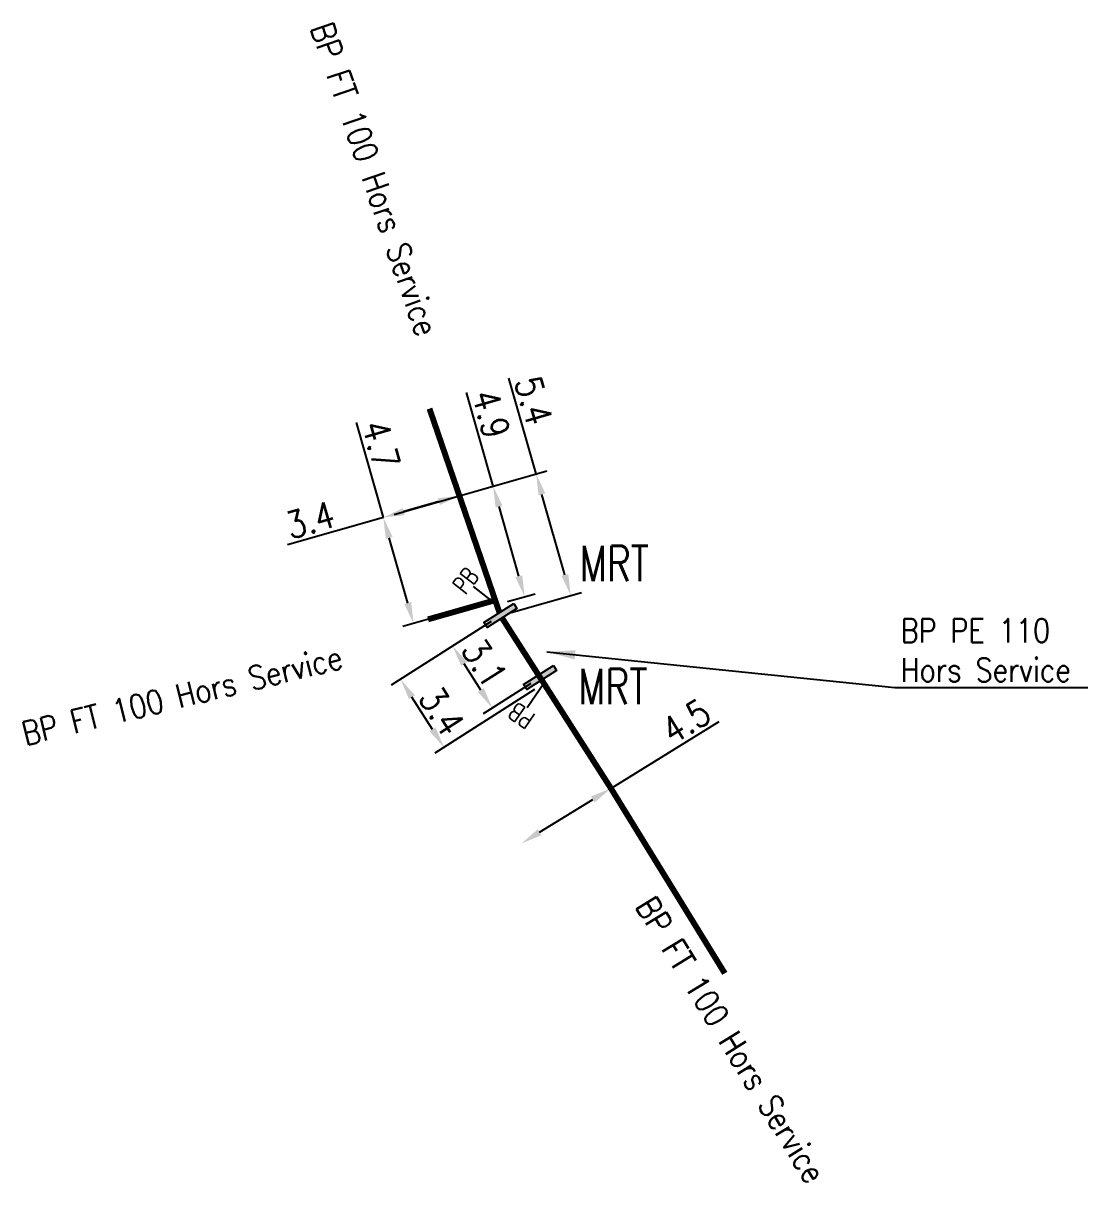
# Model space of a CAD drawing. Header units: millimetres. Extents: x 184000 to 185000, y 128000 to 129000.
# Drawn here: x 184712.43 to 184757.55, y 128317.23 to 128366.31 of the extents above; entities that cross this region are included whole.
import ezdxf
from ezdxf.enums import TextEntityAlignment as Align

# ---------------------------------------------------------------- set-up
doc = ezdxf.new("R2010")
doc.units = ezdxf.units.MM
doc.header["$PDMODE"] = 34
doc.layers.get('0').update_dxf_attribs({"linetype": 'CONTINUOUS'})
doc.layers.get('DEFPOINTS').update_dxf_attribs({"linetype": 'CONTINUOUS'})
doc.layers.add('L_908', color=5, linetype='CONTINUOUS')
doc.styles.add('G_ROMANS', font='ROMANS.SHX', dxfattribs={"width": 0.75})
doc.styles.get("Standard").update_dxf_attribs({"font": 'romans.shx', "width": 0.85})
doc.linetypes.add('BP_HS', pattern='A,2,-1,["G",Standard,S=0.85,R=0,X=-0.27,Y=-0.4],-1', length=4)
doc.dimstyles.get("Standard").update_dxf_attribs({"dimtxt": 1.5, "dimasz": 1.2, "dimexe": 0.625, "dimexo": 0.625, "dimgap": 0.25, "dimtad": 1, "dimdec": 1, "dimzin": 0, "dimdsep": 46, "dimtxsty": 'Standard', "dimcen": -0.5, "dimadec": 0, "dimazin": 0, "dimtfac": 1, "dimtdec": 1, "dimtmove": 0, "dimatfit": 3, "dimfxl": 0, "dimtolj": 1, "dimtzin": 0, "dimarcsym": 0})

# ---------------------------------------------------------------- blocks, each defined once
blk = doc.blocks.new('*D178')
at = {"layer": 'DEFPOINTS', "color": 0, "linetype": 'Continuous', "transparency": 16777216}
for p in [(184730.915, 128346.29), (184727.693, 128345.372), (184727.693, 128345.372)]:
    blk.add_point(p, dxfattribs=at)
at = {"layer": 'L_908', "color": 0, "linetype": 'Continuous', "lineweight": -2, "transparency": 16777216}
for p, q in [((184730.049, 128346.043), (184728.559, 128345.619)), ((184727.693, 128345.372), (184723.63, 128344.215))]:
    blk.add_line(p, q, dxfattribs=at)
at = {"layer": 'L_908', "color": 0, "linetype": 'Continuous', "transparency": 16777216}
for points in [[(184730.008, 128346.187), (184730.09, 128345.899), (184730.915, 128346.29)], [(184728.517, 128345.763), (184728.6, 128345.474), (184727.693, 128345.372)]]:
    blk.add_solid(points, dxfattribs=at)
at = {"layer": 'L_908', "color": 0, "linetype": 'Continuous', "transparency": 16777216, "insert": (184724.591, 128345.268), "char_height": 1.125, "attachment_point": 5, "rotation": 15.8977}
blk.add_mtext('\\A1;3.4', dxfattribs=at)
blk = doc.blocks.new('*D179')
at = {"layer": 'DEFPOINTS', "color": 0, "linetype": 'Continuous', "transparency": 16777216}
for p in [(184727.693, 128345.372), (184727.693, 128345.372), (184732.433, 128341.866)]:
    blk.add_point(p, dxfattribs=at)
at = {"layer": 'L_908', "color": 0, "linetype": 'Continuous', "lineweight": -2, "transparency": 16777216}
for p, q in [((184727.693, 128345.372), (184726.548, 128349.391)), ((184728.726, 128341.746), (184727.94, 128344.506)), ((184731.982, 128341.738), (184728.521, 128340.752))]:
    blk.add_line(p, q, dxfattribs=at)
at = {"layer": 'L_908', "color": 0, "linetype": 'Continuous', "transparency": 16777216}
for points in [[(184728.084, 128344.548), (184727.795, 128344.465), (184727.693, 128345.372)], [(184728.87, 128341.787), (184728.581, 128341.705), (184728.972, 128340.881)]]:
    blk.add_solid(points, dxfattribs=at)
at = {"layer": 'L_908', "color": 0, "linetype": 'Continuous', "transparency": 16777216, "insert": (184727.595, 128348.452), "char_height": 1.125, "attachment_point": 5, "rotation": 285.8977}
blk.add_mtext('\\A1;4.7', dxfattribs=at)
blk = doc.blocks.new('*D180')
at = {"layer": 'DEFPOINTS', "color": 0, "linetype": 'Continuous', "transparency": 16777216}
for p in [(184734.169, 128347.216), (184727.693, 128345.372), (184732.654, 128341.222)]:
    blk.add_point(p, dxfattribs=at)
at = {"layer": 'L_908', "color": 0, "linetype": 'Continuous', "lineweight": -2, "transparency": 16777216}
for p, q in [((184734.169, 128347.216), (184733.012, 128351.279)), ((184728.144, 128345.5), (184734.62, 128347.345)), ((184735.388, 128342.937), (184734.415, 128346.351)), ((184733.105, 128341.351), (184736.085, 128342.199))]:
    blk.add_line(p, q, dxfattribs=at)
at = {"layer": 'L_908', "color": 0, "linetype": 'Continuous', "transparency": 16777216}
for points in [[(184734.559, 128346.392), (184734.271, 128346.31), (184734.169, 128347.216)], [(184735.532, 128342.978), (184735.243, 128342.895), (184735.634, 128342.071)]]:
    blk.add_solid(points, dxfattribs=at)
at = {"layer": 'L_908', "color": 0, "linetype": 'Continuous', "transparency": 16777216, "insert": (184734.065, 128350.319), "char_height": 1.125, "attachment_point": 5, "rotation": 285.8977}
blk.add_mtext('\\A1;5.4', dxfattribs=at)
blk = doc.blocks.new('*D181')
at = {"layer": 'DEFPOINTS', "color": 0, "linetype": 'Continuous', "transparency": 16777216}
for p in [(184737.338, 128333.896), (184733.549, 128331.563), (184733.549, 128331.563)]:
    blk.add_point(p, dxfattribs=at)
at = {"layer": 'L_908', "color": 0, "linetype": 'Continuous', "lineweight": -2, "transparency": 16777216}
for p, q in [((184737.338, 128333.896), (184741.925, 128336.722)), ((184734.315, 128332.035), (184736.571, 128333.424))]:
    blk.add_line(p, q, dxfattribs=at)
at = {"layer": 'L_908', "color": 0, "linetype": 'Continuous', "transparency": 16777216}
for points in [[(184736.493, 128333.552), (184736.65, 128333.297), (184737.338, 128333.896)], [(184734.236, 128332.162), (184734.394, 128331.907), (184733.549, 128331.563)]]:
    blk.add_solid(points, dxfattribs=at)
at = {"layer": 'L_908', "color": 0, "linetype": 'Continuous', "transparency": 16777216, "insert": (184740.519, 128336.737), "char_height": 1.125, "attachment_point": 5, "rotation": 31.6293}
blk.add_mtext('\\A1;4.5', dxfattribs=at)
blk = doc.blocks.new('*D182')
at = {"layer": 'DEFPOINTS', "color": 0, "linetype": 'Continuous', "transparency": 16777216}
for p in [(184732.348, 128346.698), (184727.693, 128345.372), (184732.498, 128341.677)]:
    blk.add_point(p, dxfattribs=at)
at = {"layer": 'L_908', "color": 0, "linetype": 'Continuous', "lineweight": -2, "transparency": 16777216}
for p, q in [((184732.348, 128346.698), (184731.216, 128350.673)), ((184728.144, 128345.5), (184732.799, 128346.826)), ((184733.436, 128342.88), (184732.595, 128345.832)), ((184732.949, 128341.805), (184734.133, 128342.143))]:
    blk.add_line(p, q, dxfattribs=at)
at = {"layer": 'L_908', "color": 0, "linetype": 'Continuous', "transparency": 16777216}
for points in [[(184732.739, 128345.873), (184732.451, 128345.791), (184732.348, 128346.698)], [(184733.58, 128342.921), (184733.292, 128342.839), (184733.682, 128342.014)]]:
    blk.add_solid(points, dxfattribs=at)
at = {"layer": 'L_908', "color": 0, "linetype": 'Continuous', "transparency": 16777216, "insert": (184732.257, 128349.756), "char_height": 1.125, "attachment_point": 5, "rotation": 285.8977}
blk.add_mtext('\\A1;4.9', dxfattribs=at)
blk = doc.blocks.new('*D183')
at = {"layer": 'DEFPOINTS', "color": 0, "linetype": 'Continuous', "transparency": 16777216}
for p in [(184732.654, 128341.222), (184730.63, 128339.928), (184734.335, 128338.594)]:
    blk.add_point(p, dxfattribs=at)
at = {"layer": 'L_908', "color": 0, "linetype": 'Continuous', "lineweight": -2, "transparency": 16777216}
for p, q in [((184732.259, 128340.97), (184730.235, 128339.676)), ((184731.826, 128338.058), (184731.115, 128339.17)), ((184733.94, 128338.341), (184731.916, 128337.047))]:
    blk.add_line(p, q, dxfattribs=at)
at = {"layer": 'L_908', "color": 0, "linetype": 'Continuous', "transparency": 16777216}
for points in [[(184731.241, 128339.251), (184730.988, 128339.089), (184730.63, 128339.928)], [(184731.952, 128338.139), (184731.699, 128337.977), (184732.311, 128337.3)]]:
    blk.add_solid(points, dxfattribs=at)
at = {"layer": 'L_908', "color": 0, "linetype": 'Continuous', "transparency": 16777216, "insert": (184731.98, 128339.21), "char_height": 1.125, "attachment_point": 5, "rotation": 302.5907}
blk.add_mtext('\\A1;3.1', dxfattribs=at)
blk = doc.blocks.new('*D184')
at = {"layer": 'DEFPOINTS', "color": 0, "linetype": 'Continuous', "transparency": 16777216}
for p in [(184732.654, 128341.222), (184728.42, 128338.516), (184734.496, 128338.341)]:
    blk.add_point(p, dxfattribs=at)
at = {"layer": 'L_908', "color": 0, "linetype": 'Continuous', "lineweight": -2, "transparency": 16777216}
for p, q in [((184732.259, 128340.97), (184728.026, 128338.263)), ((184734.101, 128338.088), (184729.868, 128335.382)), ((184729.778, 128336.392), (184728.905, 128337.757))]:
    blk.add_line(p, q, dxfattribs=at)
at = {"layer": 'L_908', "color": 0, "linetype": 'Continuous', "transparency": 16777216}
for points in [[(184729.032, 128337.838), (184728.779, 128337.677), (184728.42, 128338.516)], [(184729.904, 128336.473), (184729.651, 128336.312), (184730.263, 128335.634)]]:
    blk.add_solid(points, dxfattribs=at)
at = {"layer": 'L_908', "color": 0, "linetype": 'Continuous', "transparency": 16777216, "insert": (184730.17, 128337.171), "char_height": 1.125, "attachment_point": 5, "rotation": 302.5907}
blk.add_mtext('\\A1;3.4', dxfattribs=at)
blk = doc.blocks.new('L_340_13')
at = {"color": 0, "linetype": 'Continuous', "flags": 128}
blk.add_lwpolyline([(0, 0), (0, 1.25)], dxfattribs=at)
at = {"color": 0, "linetype": 'Continuous', "style": 'G_ROMANS', "width": 0.75}
blk.add_text('PB', height=0.75, dxfattribs=at).set_placement((0, 1.663), align=Align.MIDDLE)
at = {"color": 0, "linetype": 'Continuous', "width": 0.75, "flags": 3}
for tag, p in [('DEF_LEG', (0, -10)), ('DEF_COUP', (0, -12.5)), ('DEF_TYPE', (0, -15))]:
    blk.add_attdef(tag, text='', height=1.2, dxfattribs=at).set_placement(p, align=Align.MIDDLE)
blk = doc.blocks.new('L_340_17')
at = {"linetype": 'Continuous'}
blk.add_hatch(color=0, dxfattribs=at).paths.add_polyline_path([(0.125, 0.75), (-0.125, 0.75), (-0.125, -0.75), (0.125, -0.75)])
at = {"color": 0, "linetype": 'Continuous'}
blk.add_lwpolyline([(-0.125, 0.75), (0.125, 0.75), (0.125, -0.75), (-0.125, -0.75)], close=True, dxfattribs=at)
at = {"color": 0, "linetype": 'Continuous', "width": 0.75}
for tag, height, flags, p in [('MRT', 1, 8, (0, 2.5)), ('DEF_LEG', 1.2, 3, (0, -5)), ('DEF_COUP', 1.2, 3, (0, -7.5)), ('DEF_TYPE', 1.2, 3, (0, -10))]:
    blk.add_attdef(tag, text='', height=height, dxfattribs=dict(at, flags=flags)).set_placement(p, align=Align.MIDDLE)

msp = doc.modelspace()

# ---------------------------------------------------------------- linework, layer by layer
at = {"layer": 'L_908', "linetype": 'BP_HS', "const_width": 0.25}
for points in [[(184729.647, 128349.983), (184730.915, 128346.29), (184732.433, 128341.866), (184732.498, 128341.677), (184732.614, 128341.34)], [(184734.335, 128338.594), (184734.496, 128338.341), (184737.338, 128333.896), (184742.165, 128326.058)]]:
    msp.add_lwpolyline(points, dxfattribs=at)
at = {"layer": 'L_908', "linetype": 'BP_HS', "const_width": 0.25, "flags": 128}
for points in [[(184729.586, 128341.055), (184732.433, 128341.866)], [(184732.721, 128341.117), (184734.335, 128338.594)]]:
    msp.add_lwpolyline(points, dxfattribs=at)

# ---------------------------------------------------------------- block references
at = {"layer": 'L_908'}
ref = msp.add_blockref('L_340_17', (184732.654, 128341.222), dxfattribs=dict(at, rotation=302.5906707228261))
ref.add_attrib('MRT', 'MRT', dxfattribs={"layer": '0', "color": 0, "linetype": 'Continuous', "height": 1.5, "style": 'G_ROMANS', "width": 0.75}).set_placement((184737.483, 128343.422), align=Align.MIDDLE)
for p, rotation in [((184732.498, 128341.677), 52.271249212882), ((184734.496, 128338.341), 145.3188867191934)]:
    msp.add_blockref('L_340_13', p, dxfattribs=dict(at, rotation=rotation))
ref = msp.add_blockref('L_340_17', (184734.335, 128338.594), dxfattribs=dict(at, rotation=302.5906707228261))
ref.add_attrib('MRT', 'MRT', dxfattribs={"layer": '0', "color": 0, "linetype": 'Continuous', "height": 1.5, "style": 'G_ROMANS', "width": 0.75}).set_placement((184737.418, 128338.211), align=Align.MIDDLE)

# ---------------------------------------------------------------- texts
at = {"layer": 'L_908', "linetype": 'Continuous', "width": 0.85}
for rotation, p in [(288.9444, (184724.584, 128366.127)), (13.6754, (184712.521, 128335.702)), (301.6289, (184738.345, 128328.906))]:
    msp.add_text('BP FT 100 Hors Service', height=1, rotation=rotation, dxfattribs=at).set_placement(p)
at = {"layer": 'L_908', "linetype": 'Continuous', "insert": (184749.618, 128339.746), "char_height": 1, "attachment_point": 4}
msp.add_mtext('BP PE 110\\PHors Service', dxfattribs=at)

# ---------------------------------------------------------------- dimensions: what is measured, and where the dimension line sits
at = {"layer": 'L_908', "linetype": 'Continuous'}
for base, p1, p2, angle, override, picture, middle in [((184734.169, 128347.216), (184732.654, 128341.222), (184727.693, 128345.372), 285.8977, {"dimscale": 0.75}, '*D180', (184733.344, 128350.113)), ((184732.348, 128346.698), (184732.498, 128341.677), (184727.693, 128345.372), 285.8977, {"dimscale": 0.75}, '*D182', (184731.536, 128349.551)), ((184727.693, 128345.372), (184732.433, 128341.866), (184727.693, 128345.372), 285.8977, {"dimscale": 0.75}, '*D179', (184726.874, 128348.247)), ((184727.693, 128345.372), (184730.9148695, 128346.289636597), (184727.693, 128345.372), 15.897745302, {"dimscale": 0.75}, '*D178', (184724.796151184, 128344.546934153)), ((184728.42, 128338.516), (184734.496, 128338.341), (184732.654, 128341.222), 302.5907, {"dimscale": 0.75, "dimatfit": 0}, '*D184', (184729.539, 128336.767)), ((184730.63, 128339.928), (184734.335, 128338.594), (184732.654, 128341.222), 302.5907, {"dimscale": 0.75, "dimatfit": 0}, '*D183', (184731.348, 128338.806)), ((184733.549, 128331.563), (184737.338, 128333.896), (184733.549, 128331.563), 31.6293, {"dimscale": 0.75}, '*D181', (184740.913, 128336.098))]:
    dim = msp.add_linear_dim(base=base, p1=p1, p2=p2, angle=angle, dimstyle='Standard', override=override, dxfattribs=at)
    dim.commit()
    dim.dimension.update_dxf_attribs({"geometry": picture, "text_midpoint": middle, "dimtype": 160})

# ---------------------------------------------------------------- leaders
at = {"layer": 'L_908', "linetype": 'Continuous', "annotation_type": 0, "has_hookline": 1, "hookline_direction": 0, "text_width": 7.933}
msp.add_leader([(184734.626, 128339.677), (184749.368, 128338.162)], dimstyle='Standard', dxfattribs=at)

doc.saveas('drawing.dxf')
